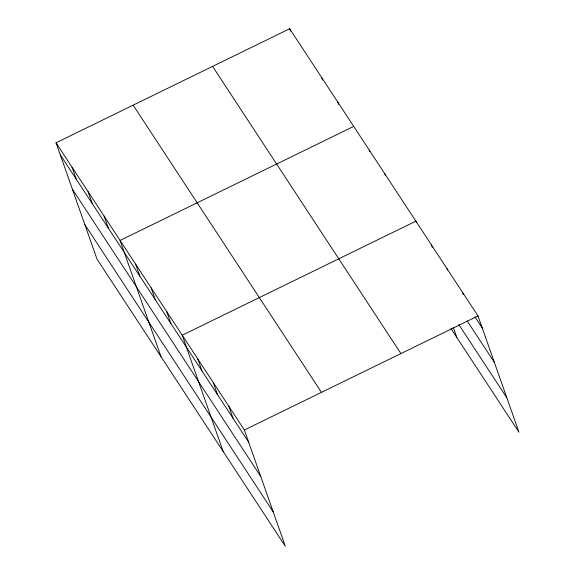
<?xml version="1.0" encoding="UTF-8"?>
<svg xmlns="http://www.w3.org/2000/svg" width="575" height="575" viewBox="0 0 575 575"><rect width="100%" height="100%" fill="white"/><g stroke="black" fill="none" stroke-linecap="round" stroke-linejoin="round"><path stroke-width="0.86" d="M56.041 142.794L244.368 429.992L285.308 546.25L96.981 259.052L56.041 142.794L289.692 28.75L478.012 315.948L518.959 432.206L450.987 328.548M353.726 126.399L120.074 240.436L161.014 356.701M244.368 429.992L478.012 315.948M474.972 316.882L482.26 327.994M467.18 320.922L494.371 362.387M458.778 324.516L506.848 397.814M212.592 66.384L400.912 353.582M133.148 105.16L321.468 392.358M60.282 154.84L248.608 442.038M72.392 189.232L260.719 476.423M84.87 224.66L273.197 511.858M462.48 292.251L463.328 294.659M446.94 268.561L447.508 270.164M431.408 244.864L432.256 247.272M416.437 222.777L415.869 221.174L182.218 335.218L223.158 451.476M453.265 327.369L456.809 337.432M384.797 173.787L385.358 175.389M369.258 150.089L369.826 151.699M337.712 101.983L338.56 104.391M321.705 77.575L322.553 79.983M289.692 28.75L290.54 31.158M228.828 406.295L233.069 418.341M213.289 382.605L217.537 394.644M197.757 358.908L201.998 370.954M166.685 311.521L170.926 323.567M151.146 287.831L155.387 299.87M135.607 264.133L139.854 276.18M104.068 216.028L108.308 228.074M88.054 191.619L92.302 203.665M72.047 167.203L76.295 179.249"/></g></svg>
